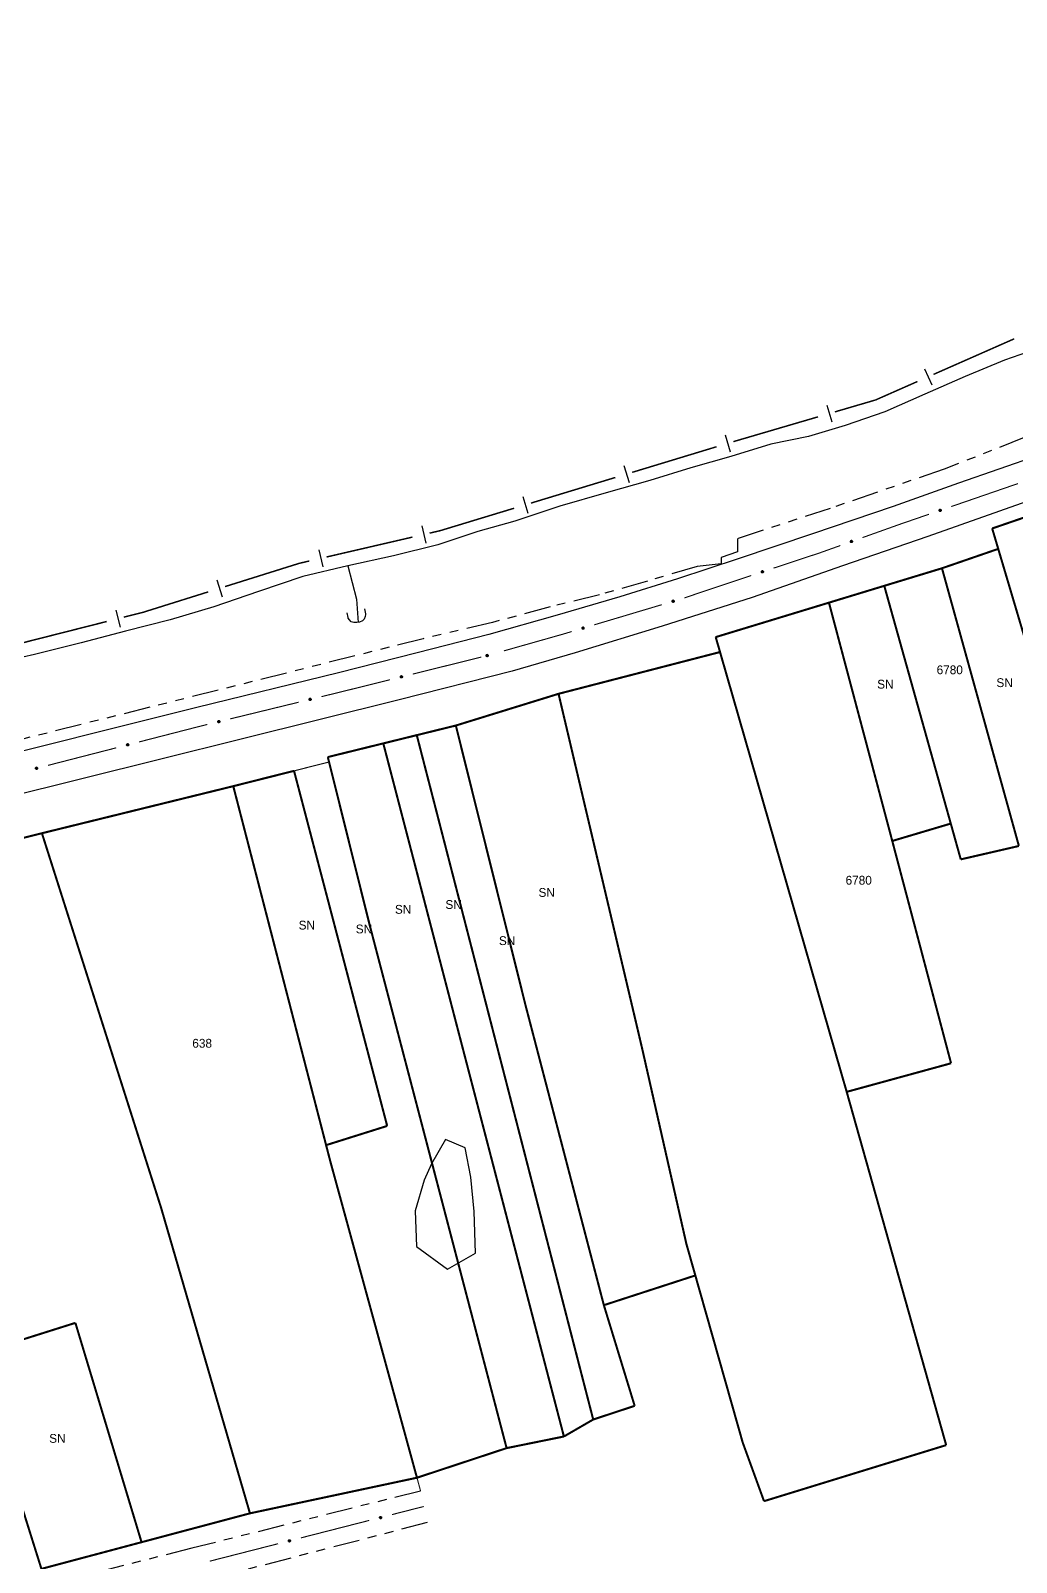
# Model space of a CAD drawing. Extents: x 205807 to 207855, y 4874692 to 4876446.
# Drawn here: x 206445.7 to 206613.5, y 4875947 to 4876207.7 of the extents above; entities that cross this region are included whole.
import ezdxf
from ezdxf.enums import TextEntityAlignment as Align

# ---------------------------------------------------------------- set-up
doc = ezdxf.new("R2010")
doc.units = 0
doc.header["$LTSCALE"] = 1.5
doc.header["$MEASUREMENT"] = 0
doc.linetypes.add('TRACO_25', pattern=[8, 3, -1, 1, -1, 1, -1])
for name, color, linetype in [('CD_MALHA_LOTES', 7, 'CONTINUOUS'), ('HD-CURSO-PERENE', 170, 'CONTINUOUS'), ('HD-LAGOS-PERENE', 170, 'CONTINUOUS'), ('LM-LIM-SETORES-BAIRROS', 250, 'CONTINUOUS'), ('RU-QUADRA', 210, 'CONTINUOUS'), ('SV-EIXO-RUA-N-PAV', 6, 'CONTINUOUS'), ('SV-EIXO-RUA-PAV', 20, 'CONTINUOUS'), ('SV-FX-DOM-EST', 20, 'CONTINUOUS'), ('SV-PONTE-BUEIRO', 251, 'CONTINUOUS'), ('SV-RUA-NAO-PAV', 7, 'CONTINUOUS'), ('SV-RUA-PAVIM', 7, 'CONTINUOUS'), ('Th_NmrPort', 1, 'CONTINUOUS')]:
    doc.layers.add(name, color=color, linetype=linetype)

# ---------------------------------------------------------------- blocks, each defined once
blk = doc.blocks.new('COD119', base_point=(206910.585966, 4876308.450231))
at = {"layer": 'SV-PONTE-BUEIRO'}
blk.add_lwpolyline([(206909.075966, 4876306.450231), (206909.075966, 4876307.283564), (206909.075966, 4876307.408564), (206909.201799, 4876307.741897), (206909.453466, 4876308.116897), (206909.830966, 4876308.325231), (206910.334299, 4876308.450231), (206910.837633, 4876308.450231), (206911.340966, 4876308.325231), (206911.718466, 4876308.116897), (206911.970133, 4876307.741897), (206912.095966, 4876307.408564), (206912.095966, 4876307.283564), (206912.095966, 4876306.450231)], dxfattribs=at)

msp = doc.modelspace()

# ---------------------------------------------------------------- linework, layer by layer
at = {"layer": 'CD_MALHA_LOTES', "linetype": 'Continuous', "const_width": 0.35, "flags": 128}
for points in [[(206609.357392, 4876122.947821), (206628.101578, 4876129.374553)], [(206610.388627, 4876119.474008), (206609.357392, 4876122.947821)], [(206600.815621, 4876116.175799), (206610.388627, 4876119.474008)], [(206639.237746, 4876022.292969), (206610.388627, 4876119.474008)], [(206590.993606, 4876113.188219), (206600.815621, 4876116.175799)], [(206613.903782, 4876068.922091), (206600.815621, 4876116.175799)], [(206581.581357, 4876110.325279), (206590.993606, 4876113.188219)], [(206602.310183, 4876072.73571), (206590.993606, 4876113.188219)], [(206562.31411, 4876104.464726), (206581.581357, 4876110.325279)], [(206592.355037, 4876069.777563), (206581.581357, 4876110.325279)], [(206563.046984, 4876101.920311), (206562.31411, 4876104.464726)], [(206535.56626, 4876094.815166), (206563.046984, 4876101.920311)], [(206584.601061, 4876027.088181), (206566.528004, 4876089.834795), (206563.046984, 4876101.920311)], [(206535.56626, 4876094.815166), (206518.089373, 4876089.417521)], [(206538.314307, 4876083.15816), (206535.56626, 4876094.815166)], [(206518.089373, 4876089.417521), (206511.443716, 4876087.780851)], [(206543.277853, 4875990.793527), (206530.007545, 4876041.591283), (206518.089373, 4876089.417521)], [(206505.745371, 4876086.377481), (206496.307153, 4876084.053068)], [(206511.443716, 4876087.780851), (206505.745371, 4876086.377481)], [(206536.47952, 4875968.450335), (206505.745371, 4876086.377481)], [(206541.466588, 4875971.336887), (206511.443716, 4876087.780851)], [(206496.307153, 4876084.053068), (206496.516995, 4876083.210488)], [(206490.554559, 4876081.706564), (206480.215965, 4876079.098827)], [(206506.406946, 4876021.291196), (206490.554559, 4876081.706564)], [(206496.516995, 4876083.210488), (206503.405777, 4876055.549931), (206526.73108, 4875966.472342)], [(206557.319677, 4876001.223233), (206549.77043, 4876034.562156), (206544.187055, 4876058.246405), (206540.080204, 4876075.667356), (206538.314307, 4876083.15816)], [(206480.215965, 4876079.098827), (206447.654783, 4876071.091783)], [(206496.014278, 4876018.023435), (206480.215965, 4876079.098827)], [(206447.654783, 4876071.091783), (206428.0025, 4876066.167769)], [(206467.923342, 4876007.399545), (206447.654783, 4876071.091783)], [(206602.310183, 4876072.73571), (206592.355037, 4876069.777563)], [(206604.014136, 4876066.644718), (206602.310183, 4876072.73571)], [(206592.355037, 4876069.777563), (206602.360033, 4876031.951416)], [(206613.903782, 4876068.922091), (206604.014136, 4876066.644718)], [(206602.360033, 4876031.951416), (206584.601061, 4876027.088181)], [(206584.601061, 4876027.088181), (206601.530057, 4875966.98074)], [(206496.014278, 4876018.023435), (206506.406946, 4876021.291196)], [(206511.4732, 4875961.435349), (206496.730852, 4876015.253202), (206496.014278, 4876018.023435)], [(206483.054837, 4875955.375853), (206467.923342, 4876007.399545)], [(206558.843204, 4875995.85153), (206557.319677, 4876001.223233)], [(206543.277853, 4875990.793527), (206558.843204, 4875995.85153)], [(206570.535135, 4875957.445464), (206566.900364, 4875967.44332), (206558.843204, 4875995.85153)], [(206548.519679, 4875973.665282), (206543.277853, 4875990.793527)], [(206436.12336, 4875982.344132), (206453.348128, 4875987.783217)], [(206453.348128, 4875987.783217), (206464.608306, 4875950.465405)], [(206541.466588, 4875971.336887), (206548.519679, 4875973.665282)], [(206447.56866, 4875945.929468), (206439.876672, 4875970.411506)], [(206536.47952, 4875968.450335), (206541.466588, 4875971.336887)], [(206511.4732, 4875961.435349), (206526.73108, 4875966.472342)], [(206526.73108, 4875966.472342), (206536.47952, 4875968.450335)], [(206601.530057, 4875966.98074), (206570.535135, 4875957.445464)], [(206483.054837, 4875955.375853), (206511.4732, 4875961.435349)], [(206464.608306, 4875950.465405), (206483.054837, 4875955.375853)], [(206447.56866, 4875945.929468), (206464.608306, 4875950.465405)]]:
    msp.add_lwpolyline(points, dxfattribs=at)
at = {"layer": 'HD-CURSO-PERENE', "linetype": 'Continuous'}
for points in [[(206617.958722, 4876153.865506, 2.231678), (206611.462207, 4876151.590643, 2.231678), (206604.756167, 4876148.795538, 2.231678), (206597.905499, 4876145.792579, 2.231678), (206591.110803, 4876142.773363, 2.231678), (206584.342178, 4876140.491568, 2.231678), (206578.110802, 4876138.592427, 2.231678), (206571.681022, 4876137.287302, 2.231678), (206564.880881, 4876135.181997, 2.231678), (206558.105263, 4876133.260975, 2.231678), (206551.08894, 4876131.116449, 2.231678), (206543.696632, 4876129.02152, 2.231678), (206535.767614, 4876126.736333, 2.231678), (206528.110032, 4876124.217584, 2.231678), (206521.846892, 4876122.406752, 2.231678), (206515.006334, 4876120.157309, 2.231678), (206507.462583, 4876118.279432, 2.231678), (206499.727286, 4876116.586698, 2.231678), (206492.071678, 4876114.773399, 2.231678), (206484.485985, 4876112.206264, 2.231678), (206476.900179, 4876109.599046, 2.231678), (206469.451606, 4876107.41616, 2.231678), (206461.883668, 4876105.474246, 2.231678), (206454.331577, 4876103.476153, 2.231678), (206446.395454, 4876101.511657, 2.231678), (206438.411741, 4876099.699665, 2.231678)], [(206499.727286, 4876116.586698, 2.371651), (206501.175986, 4876110.945278, 2.706029), (206501.476983, 4876106.975878, 3.048184)]]:
    msp.add_polyline3d(points, dxfattribs=at)
at = {"layer": 'HD-LAGOS-PERENE', "linetype": 'Continuous'}
msp.add_polyline3d([(206512.679211, 4876012.063179, 4.152411), (206511.168152, 4876006.858433, 4.152411), (206511.407187, 4876000.76489, 4.152411), (206516.654238, 4875996.944125, 4.152411), (206521.455399, 4875999.650623, 4.152411), (206521.235173, 4876006.746162, 4.152411), (206520.635283, 4876012.576597, 4.152411), (206519.704932, 4876017.56661, 4.152411), (206516.315839, 4876019.007066, 4.152411), (206513.975407, 4876014.839762, 4.152411)], close=True, dxfattribs=at)
at = {"layer": 'LM-LIM-SETORES-BAIRROS', "const_width": 0.25}
for points in [[(206613.110586, 4876155.21972), (206599.386819, 4876149.165117)], [(206596.642066, 4876147.954197), (206590.237641, 4876145.128715)], [(206589.527185, 4876144.815279), (206582.595249, 4876142.783812)], [(206590.237641, 4876145.128715), (206589.527185, 4876144.815279)], [(206579.716329, 4876141.940118), (206565.321729, 4876137.721649)], [(206562.45027, 4876136.852947), (206548.097514, 4876132.494232)], [(206545.226963, 4876131.622489), (206530.874207, 4876127.263774)], [(206528.003656, 4876126.392031), (206515.564601, 4876122.614477)], [(206510.696367, 4876121.47575), (206496.083096, 4876118.091624)], [(206515.407228, 4876122.566686), (206513.619021, 4876122.152575)], [(206515.564601, 4876122.614477), (206515.407228, 4876122.566686)], [(206491.456902, 4876117.020295), (206478.812474, 4876113.055771)], [(206492.186223, 4876117.18919), (206491.456902, 4876117.020295)], [(206493.160442, 4876117.414798), (206492.186223, 4876117.18919)], [(206475.949882, 4876112.158236), (206465.453713, 4876108.867276)], [(206458.676801, 4876107.117301), (206444.13679, 4876103.431101)], [(206464.922462, 4876108.700708), (206461.584804, 4876107.854541)], [(206465.453713, 4876108.867276), (206464.922462, 4876108.700708)]]:
    msp.add_lwpolyline(points, dxfattribs=at)
at = {"layer": 'LM-LIM-SETORES-BAIRROS'}
for points in [[(206597.866441, 4876150.133854), (206599.077362, 4876147.389101)], [(206581.213762, 4876143.942041), (206582.057456, 4876141.06312)], [(206563.928099, 4876138.869385), (206564.799842, 4876135.998833)], [(206546.704792, 4876133.638926), (206547.576535, 4876130.768375)], [(206529.481485, 4876128.408468), (206530.353228, 4876125.537917)], [(206512.30639, 4876123.388294), (206512.983216, 4876120.465639)], [(206494.770465, 4876119.327342), (206495.44729, 4876116.404688)], [(206477.409509, 4876114.187889), (206478.307044, 4876111.325297)], [(206460.246849, 4876109.062795), (206460.98409, 4876106.154793)]]:
    msp.add_lwpolyline(points, dxfattribs=at)
at = {"layer": 'RU-QUADRA', "linetype": 'Continuous', "const_width": 0.18, "flags": 128}
for points in [[(206628.101578, 4876129.374553), (206609.357392, 4876122.947821), (206610.388627, 4876119.474008), (206600.815621, 4876116.175799), (206590.993606, 4876113.188219), (206581.581357, 4876110.325279), (206562.31411, 4876104.464726), (206563.046984, 4876101.920311), (206535.56626, 4876094.815166), (206518.089373, 4876089.417521), (206511.443716, 4876087.780851), (206505.745371, 4876086.377481), (206496.307153, 4876084.053068), (206496.516995, 4876083.210488), (206490.554559, 4876081.706564), (206480.215965, 4876079.098827), (206447.654783, 4876071.091783), (206428.0025, 4876066.167769)], [(206447.56866, 4875945.929468), (206464.608306, 4875950.465405), (206483.054837, 4875955.375853), (206511.4732, 4875961.435349), (206512.093955, 4875959.175449)]]:
    msp.add_lwpolyline(points, dxfattribs=at)
at = {"layer": 'SV-EIXO-RUA-N-PAV', "const_width": 0.18}
for points in [[(206507.222038, 4875955.159346), (206512.066374, 4875956.397251)], [(206512.066374, 4875956.397251), (206512.629754, 4875956.541215)], [(206491.720163, 4875951.198049), (206503.346569, 4875954.169022)], [(206476.218288, 4875947.236752), (206487.844694, 4875950.207725)]]:
    msp.add_lwpolyline(points, dxfattribs=at)
at = {"layer": 'SV-EIXO-RUA-N-PAV'}
for points in [[(206505.117843, 4875954.735265), (206505.142189, 4875954.777683), (206505.171787, 4875954.809161), (206505.20403, 4875954.82831), (206505.236934, 4875954.837802), (206505.271691, 4875954.843721), (206505.308049, 4875954.841958), (206505.347969, 4875954.831062), (206505.390692, 4875954.806939), (206505.420945, 4875954.774499), (206505.44141, 4875954.743893), (206505.453283, 4875954.710152), (206505.458468, 4875954.676291), (206505.455387, 4875954.638585), (206505.443951, 4875954.598237), (206505.418654, 4875954.555865), (206505.389425, 4875954.525204), (206505.357752, 4875954.507501), (206505.323755, 4875954.495779), (206505.288199, 4875954.490161), (206505.252519, 4875954.492098), (206505.211916, 4875954.503686), (206505.170425, 4875954.529208), (206505.139512, 4875954.558011), (206505.121369, 4875954.589428), (206505.110582, 4875954.623157), (206505.104221, 4875954.657945), (206505.104472, 4875954.694568), (206505.117843, 4875954.735265)], [(206489.615968, 4875950.773968), (206489.640314, 4875950.816386), (206489.669912, 4875950.847864), (206489.702155, 4875950.867013), (206489.735059, 4875950.876505), (206489.769816, 4875950.882424), (206489.806174, 4875950.880661), (206489.846094, 4875950.869765), (206489.888817, 4875950.845642), (206489.91907, 4875950.813202), (206489.939535, 4875950.782596), (206489.951408, 4875950.748855), (206489.956593, 4875950.714994), (206489.953513, 4875950.677288), (206489.942076, 4875950.63694), (206489.916779, 4875950.594568), (206489.88755, 4875950.563907), (206489.855877, 4875950.546204), (206489.82188, 4875950.534482), (206489.786324, 4875950.528864), (206489.750644, 4875950.530801), (206489.710041, 4875950.542389), (206489.66855, 4875950.567911), (206489.637637, 4875950.596714), (206489.619494, 4875950.628131), (206489.608707, 4875950.66186), (206489.602346, 4875950.696648), (206489.602597, 4875950.733271), (206489.615968, 4875950.773968)]]:
    msp.add_lwpolyline(points, close=True, dxfattribs=at)
for points in [[(206505.104221, 4875954.657945), (206505.420945, 4875954.774499)], [(206505.104472, 4875954.694568), (206505.390692, 4875954.806939)], [(206505.108965, 4875954.67729), (206505.401268, 4875954.790011)], [(206505.110582, 4875954.623157), (206505.44141, 4875954.743893)], [(206505.1108, 4875954.64255), (206505.425917, 4875954.759692)], [(206505.112417, 4875954.713382), (206505.366382, 4875954.816305)], [(206505.117843, 4875954.735265), (206505.347969, 4875954.831062)], [(206505.118599, 4875954.606517), (206505.44629, 4875954.724055)], [(206505.121369, 4875954.589428), (206505.453283, 4875954.710152)], [(206505.132043, 4875954.757831), (206505.320948, 4875954.834271)], [(206505.133993, 4875954.573833), (206505.453076, 4875954.691988)], [(206505.139512, 4875954.558011), (206505.458468, 4875954.676291)], [(206505.142189, 4875954.777683), (206505.308049, 4875954.841958)], [(206505.157319, 4875954.543177), (206505.452605, 4875954.65525)], [(206505.158984, 4875954.7957), (206505.281537, 4875954.839692)], [(206505.170425, 4875954.529208), (206505.455387, 4875954.638585)], [(206505.171787, 4875954.809161), (206505.271691, 4875954.843721)], [(206505.194512, 4875954.51888), (206505.446846, 4875954.617161)], [(206505.211916, 4875954.503686), (206505.443951, 4875954.598237)], [(206505.236964, 4875954.50156), (206505.423901, 4875954.57468)], [(206505.252519, 4875954.492098), (206505.418654, 4875954.555865)], [(206505.274407, 4875954.49282), (206505.397944, 4875954.538472)], [(206505.288199, 4875954.490161), (206505.389425, 4875954.525204)], [(206489.602346, 4875950.696648), (206489.91907, 4875950.813202)], [(206489.602597, 4875950.733271), (206489.888817, 4875950.845642)], [(206489.60709, 4875950.715994), (206489.899394, 4875950.828714)], [(206489.608707, 4875950.66186), (206489.939535, 4875950.782596)], [(206489.608925, 4875950.681253), (206489.924042, 4875950.798395)], [(206489.610542, 4875950.752085), (206489.864507, 4875950.855008)], [(206489.615968, 4875950.773968), (206489.846094, 4875950.869765)], [(206489.630168, 4875950.796534), (206489.819073, 4875950.872974)], [(206489.640314, 4875950.816386), (206489.806174, 4875950.880661)], [(206489.657109, 4875950.834403), (206489.779662, 4875950.878395)], [(206489.669912, 4875950.847864), (206489.769816, 4875950.882424)], [(206489.616725, 4875950.64522), (206489.944415, 4875950.762758)], [(206489.619494, 4875950.628131), (206489.951408, 4875950.748855)], [(206489.632118, 4875950.612536), (206489.951201, 4875950.730691)], [(206489.637637, 4875950.596714), (206489.956593, 4875950.714994)], [(206489.655444, 4875950.58188), (206489.95073, 4875950.693953)], [(206489.66855, 4875950.567911), (206489.953513, 4875950.677288)], [(206489.692637, 4875950.557583), (206489.944971, 4875950.655864)], [(206489.710041, 4875950.542389), (206489.942076, 4875950.63694)], [(206489.735089, 4875950.540263), (206489.922026, 4875950.613383)], [(206489.750644, 4875950.530801), (206489.916779, 4875950.594568)], [(206489.772532, 4875950.531523), (206489.896069, 4875950.577175)], [(206489.786324, 4875950.528864), (206489.88755, 4875950.563907)]]:
    msp.add_lwpolyline(points, dxfattribs=at)
at = {"layer": 'SV-EIXO-RUA-PAV', "const_width": 0.18}
for points in [[(206613.730725, 4876130.582677), (206605.222763, 4876127.647615)], [(206598.604513, 4876125.367536), (206593.87709, 4876123.739201)], [(206604.360213, 4876127.350055), (206602.386451, 4876126.670203)], [(206605.222763, 4876127.647615), (206604.360213, 4876127.350055)], [(206593.510709, 4876123.613003), (206587.283447, 4876121.388981)], [(206593.87709, 4876123.739201), (206593.510709, 4876123.613003)], [(206580.009103, 4876118.791001), (206572.150952, 4876116.195648)], [(206580.691253, 4876119.034626), (206580.009103, 4876118.791001)], [(206583.516479, 4876120.043635), (206580.691253, 4876119.034626)], [(206568.352749, 4876114.941196), (206567.403198, 4876114.627583)], [(206566.869148, 4876114.451199), (206556.973135, 4876111.132776)], [(206567.403198, 4876114.627583), (206566.869148, 4876114.451199)], [(206553.142415, 4876109.981765), (206546.435513, 4876107.977403)], [(206546.315364, 4876107.941497), (206541.643293, 4876106.550999)], [(206546.435513, 4876107.977403), (206546.315364, 4876107.941497)], [(206536.18916, 4876104.927745), (206526.269358, 4876102.120254)], [(206536.851032, 4876105.124731), (206536.18916, 4876104.927745)], [(206537.809484, 4876105.409985), (206536.851032, 4876105.124731)], [(206522.411942, 4876101.063321), (206510.765297, 4876098.172708)], [(206506.883082, 4876097.20917), (206499.118651, 4876095.282094)], [(206498.396719, 4876095.102916), (206495.233108, 4876094.332087)], [(206499.118651, 4876095.282094), (206498.396719, 4876095.102916)], [(206491.346806, 4876093.385171), (206479.687897, 4876090.544421)], [(206474.648359, 4876089.316514), (206464.17632, 4876086.622462)], [(206474.830019, 4876089.360776), (206474.648359, 4876089.316514)], [(206475.801595, 4876089.597505), (206474.830019, 4876089.360776)], [(206460.302459, 4876085.625867), (206448.680876, 4876082.636082)]]:
    msp.add_lwpolyline(points, dxfattribs=at)
at = {"layer": 'SV-EIXO-RUA-PAV'}
for points in [[(206600.66718, 4876125.961582), (206600.646369, 4876125.917322), (206600.619433, 4876125.883538), (206600.588857, 4876125.861827), (206600.556835, 4876125.849686), (206600.522676, 4876125.840956), (206600.486295, 4876125.839752), (206600.445619, 4876125.84736), (206600.401074, 4876125.867925), (206600.368279, 4876125.897793), (206600.34539, 4876125.92663), (206600.330808, 4876125.959292), (206600.322883, 4876125.992618), (206600.322882, 4876126.03045), (206600.330995, 4876126.071595), (206600.352757, 4876126.115887), (206600.379391, 4876126.148827), (206600.409517, 4876126.16905), (206600.442446, 4876126.183502), (206600.477427, 4876126.191997), (206600.513146, 4876126.192973), (206600.554558, 4876126.18473), (206600.597989, 4876126.162672), (206600.631146, 4876126.136482), (206600.651787, 4876126.106648), (206600.665285, 4876126.073909), (206600.674458, 4876126.039754), (206600.677191, 4876126.003233), (206600.66718, 4876125.961582)], [(206585.572297, 4876120.660966), (206585.551988, 4876120.616473), (206585.525436, 4876120.582387), (206585.495107, 4876120.560331), (206585.463224, 4876120.547829), (206585.429166, 4876120.538713), (206585.392801, 4876120.537098), (206585.352042, 4876120.544246), (206585.307267, 4876120.564305), (206585.274137, 4876120.593801), (206585.250923, 4876120.622378), (206585.235973, 4876120.654873), (206585.227671, 4876120.688107), (206585.227243, 4876120.725936), (206585.23489, 4876120.767171), (206585.256149, 4876120.811706), (206585.28241, 4876120.844944), (206585.312305, 4876120.865507), (206585.345069, 4876120.88033), (206585.379951, 4876120.88922), (206585.415657, 4876120.8906), (206585.457159, 4876120.882826), (206585.500837, 4876120.86126), (206585.534288, 4876120.835447), (206585.555265, 4876120.805848), (206585.569133, 4876120.773264), (206585.578691, 4876120.739215), (206585.581837, 4876120.702727), (206585.572297, 4876120.660966)], [(206570.422805, 4876115.508955), (206570.401433, 4876115.464963), (206570.37407, 4876115.431525), (206570.34322, 4876115.410204), (206570.311046, 4876115.398472), (206570.276778, 4876115.390177), (206570.240385, 4876115.389436), (206570.19981, 4876115.397561), (206570.155529, 4876115.41869), (206570.123117, 4876115.448973), (206570.100597, 4876115.4781), (206570.086431, 4876115.510944), (206570.078931, 4876115.544368), (206570.079411, 4876115.582197), (206570.088047, 4876115.623236), (206570.11037, 4876115.667247), (206570.137422, 4876115.699846), (206570.167803, 4876115.719684), (206570.200913, 4876115.733716), (206570.235998, 4876115.741765), (206570.271727, 4876115.742287), (206570.313031, 4876115.733518), (206570.356179, 4876115.710909), (206570.388999, 4876115.684299), (206570.409259, 4876115.654205), (206570.42234, 4876115.621297), (206570.431078, 4876115.587028), (206570.433345, 4876115.550475), (206570.422805, 4876115.508955)], [(206555.227857, 4876110.490109), (206555.205236, 4876110.446746), (206555.176928, 4876110.414104), (206555.145481, 4876110.393674), (206555.112985, 4876110.382867), (206555.078494, 4876110.375554), (206555.042094, 4876110.375854), (206555.001768, 4876110.385136), (206554.95811, 4876110.407523), (206554.926577, 4876110.43872), (206554.904898, 4876110.468478), (206554.891678, 4876110.501714), (206554.885136, 4876110.535339), (206554.886698, 4876110.573139), (206554.896503, 4876110.613914), (206554.920076, 4876110.657269), (206554.948048, 4876110.689081), (206554.978984, 4876110.708043), (206555.012481, 4876110.721122), (206555.047783, 4876110.728165), (206555.083512, 4876110.727665), (206555.124548, 4876110.717718), (206555.167032, 4876110.693885), (206555.199078, 4876110.666348), (206555.21847, 4876110.635687), (206555.230604, 4876110.602418), (206555.238358, 4876110.567914), (206555.23958, 4876110.531311), (206555.227857, 4876110.490109)], [(206539.8955, 4876105.91597), (206539.872831, 4876105.872633), (206539.844485, 4876105.840023), (206539.813015, 4876105.819628), (206539.780507, 4876105.808858), (206539.746008, 4876105.801585), (206539.709609, 4876105.801926), (206539.669293, 4876105.811253), (206539.62566, 4876105.833689), (206539.594162, 4876105.864922), (206539.572517, 4876105.894705), (206539.559335, 4876105.927956), (206539.552831, 4876105.961588), (206539.554435, 4876105.999386), (206539.564287, 4876106.04015), (206539.587908, 4876106.083478), (206539.615917, 4876106.115258), (206539.646874, 4876106.134185), (206539.680386, 4876106.147226), (206539.715696, 4876106.15423), (206539.751424, 4876106.153689), (206539.792449, 4876106.143696), (206539.834905, 4876106.119815), (206539.866921, 4876106.092242), (206539.886278, 4876106.061558), (206539.898374, 4876106.028276), (206539.90609, 4876105.993763), (206539.90727, 4876105.957159), (206539.8955, 4876105.91597)], [(206523.576821, 4876101.239015), (206523.552182, 4876101.196766), (206523.522367, 4876101.165493), (206523.489993, 4876101.146568), (206523.457024, 4876101.137303), (206523.422227, 4876101.131624), (206523.385882, 4876101.133638), (206523.346038, 4876101.144809), (206523.303483, 4876101.169227), (206523.273454, 4876101.201875), (206523.253201, 4876101.232622), (206523.241561, 4876101.266444), (206523.236611, 4876101.30034), (206523.239951, 4876101.338024), (206523.251667, 4876101.378292), (206523.277256, 4876101.420488), (206523.306695, 4876101.450947), (206523.33849, 4876101.468431), (206523.372567, 4876101.479917), (206523.408161, 4876101.485289), (206523.443827, 4876101.483107), (206523.484349, 4876101.471238), (206523.525662, 4876101.44543), (206523.556376, 4876101.416414), (206523.574301, 4876101.384873), (206523.584855, 4876101.35107), (206523.590975, 4876101.316239), (206523.590472, 4876101.279619), (206523.576821, 4876101.239015)], [(206508.990155, 4876097.61871), (206508.965517, 4876097.576461), (206508.935702, 4876097.545188), (206508.903328, 4876097.526263), (206508.870359, 4876097.516998), (206508.835562, 4876097.511319), (206508.799217, 4876097.513333), (206508.759373, 4876097.524504), (206508.716818, 4876097.548922), (206508.686789, 4876097.58157), (206508.666536, 4876097.612317), (206508.654896, 4876097.646139), (206508.649945, 4876097.680035), (206508.653286, 4876097.717719), (206508.665001, 4876097.757987), (206508.69059, 4876097.800183), (206508.72003, 4876097.830642), (206508.751825, 4876097.848125), (206508.785901, 4876097.859612), (206508.821495, 4876097.864984), (206508.857162, 4876097.862802), (206508.897684, 4876097.850933), (206508.938997, 4876097.825125), (206508.969711, 4876097.796109), (206508.987636, 4876097.764568), (206508.99819, 4876097.730765), (206509.00431, 4876097.695934), (206509.003807, 4876097.659314), (206508.990155, 4876097.61871)], [(206493.455613, 4876093.785691), (206493.430794, 4876093.743548), (206493.400845, 4876093.712403), (206493.36839, 4876093.693616), (206493.335382, 4876093.684492), (206493.300561, 4876093.678962), (206493.264225, 4876093.681132), (206493.224429, 4876093.692473), (206493.181979, 4876093.717073), (206493.15209, 4876093.749849), (206493.131969, 4876093.780683), (206493.120474, 4876093.814554), (206493.115668, 4876093.848471), (206493.11917, 4876093.88614), (206493.131058, 4876093.926358), (206493.156827, 4876093.968444), (206493.186397, 4876093.998776), (206493.218266, 4876094.016124), (206493.252391, 4876094.027465), (206493.288008, 4876094.032685), (206493.323664, 4876094.030349), (206493.364135, 4876094.018307), (206493.405338, 4876093.992323), (206493.435927, 4876093.963176), (206493.453718, 4876093.931558), (206493.464126, 4876093.89771), (206493.470098, 4876093.862853), (206493.469437, 4876093.826236), (206493.455613, 4876093.785691)], [(206477.910402, 4876089.998025), (206477.885583, 4876089.955882), (206477.855634, 4876089.924737), (206477.823179, 4876089.90595), (206477.790171, 4876089.896826), (206477.75535, 4876089.891296), (206477.719014, 4876089.893466), (206477.679218, 4876089.904807), (206477.636768, 4876089.929407), (206477.606879, 4876089.962184), (206477.586758, 4876089.993017), (206477.575263, 4876090.026888), (206477.570457, 4876090.060805), (206477.573959, 4876090.098474), (206477.585847, 4876090.138692), (206477.611616, 4876090.180778), (206477.641186, 4876090.211111), (206477.673055, 4876090.228458), (206477.70718, 4876090.239799), (206477.742797, 4876090.245019), (206477.778453, 4876090.242683), (206477.818924, 4876090.230642), (206477.860127, 4876090.204657), (206477.890716, 4876090.17551), (206477.908507, 4876090.143893), (206477.918915, 4876090.110044), (206477.924887, 4876090.075187), (206477.924226, 4876090.03857), (206477.910402, 4876089.998025)], [(206462.405965, 4876086.053353), (206462.381688, 4876086.010896), (206462.352141, 4876085.97937), (206462.319929, 4876085.960169), (206462.28704, 4876085.950624), (206462.252293, 4876085.944648), (206462.215932, 4876085.946353), (206462.175994, 4876085.957184), (206462.133232, 4876085.981238), (206462.102926, 4876086.013629), (206462.082412, 4876086.044202), (206462.070484, 4876086.077924), (206462.065245, 4876086.111776), (206462.068264, 4876086.149487), (206462.079636, 4876086.189853), (206462.104864, 4876086.232266), (206462.134043, 4876086.262975), (206462.165688, 4876086.280729), (206462.199665, 4876086.292506), (206462.235212, 4876086.298181), (206462.270895, 4876086.296302), (206462.311517, 4876086.28478), (206462.353049, 4876086.259325), (206462.384009, 4876086.230572), (206462.402203, 4876086.199185), (206462.413044, 4876086.165473), (206462.419461, 4876086.130695), (206462.41927, 4876086.094072), (206462.405965, 4876086.053353)], [(206446.910521, 4876082.066974), (206446.886244, 4876082.024516), (206446.856697, 4876081.99299), (206446.824485, 4876081.973789), (206446.791596, 4876081.964244), (206446.756849, 4876081.958268), (206446.720488, 4876081.959973), (206446.68055, 4876081.970804), (206446.637788, 4876081.994858), (206446.607483, 4876082.027249), (206446.586968, 4876082.057822), (206446.575041, 4876082.091544), (206446.569801, 4876082.125396), (206446.572821, 4876082.163107), (206446.584192, 4876082.203473), (206446.60942, 4876082.245887), (206446.6386, 4876082.276595), (206446.670244, 4876082.294349), (206446.704221, 4876082.306126), (206446.739768, 4876082.311801), (206446.775452, 4876082.309922), (206446.816073, 4876082.2984), (206446.857605, 4876082.272945), (206446.888565, 4876082.244192), (206446.906759, 4876082.212805), (206446.9176, 4876082.179093), (206446.924018, 4876082.144315), (206446.923826, 4876082.107692), (206446.910521, 4876082.066974)]]:
    msp.add_lwpolyline(points, close=True, dxfattribs=at)
for points in [[(206600.597989, 4876126.162672), (206600.322882, 4876126.03045)], [(206600.631146, 4876126.136482), (206600.322883, 4876125.992618)], [(206600.61219, 4876126.149817), (206600.327012, 4876126.014066)], [(206600.637935, 4876126.121162), (206600.329535, 4876125.977412)], [(206600.573141, 4876126.171004), (206600.32965, 4876126.052498)], [(206600.651787, 4876126.106648), (206600.330808, 4876125.959292)], [(206600.554558, 4876126.18473), (206600.330995, 4876126.071595)], [(206600.655939, 4876126.08984), (206600.33891, 4876125.946004)], [(206600.665285, 4876126.073909), (206600.34539, 4876125.92663)], [(206600.52942, 4876126.184808), (206600.349059, 4876126.096707)], [(206600.513146, 4876126.192973), (206600.352757, 4876126.115887)], [(206600.666648, 4876126.054562), (206600.362118, 4876125.912146)], [(206600.674458, 4876126.039754), (206600.368279, 4876125.897793)], [(206600.49139, 4876126.190471), (206600.371981, 4876126.134909)], [(206600.477427, 4876126.191997), (206600.379391, 4876126.148827)], [(206600.671306, 4876126.020087), (206600.389154, 4876125.883935)], [(206600.677191, 4876126.003233), (206600.401074, 4876125.867925)], [(206600.670805, 4876125.983834), (206600.426066, 4876125.860569)], [(206600.66718, 4876125.961582), (206600.445619, 4876125.84736)], [(206600.654864, 4876125.937934), (206600.472812, 4876125.846363)], [(206600.646369, 4876125.917322), (206600.486295, 4876125.839752)], [(206600.631097, 4876125.897997), (206600.512534, 4876125.84417)], [(206600.619433, 4876125.883538), (206600.522676, 4876125.840956)], [(206585.500837, 4876120.86126), (206585.227243, 4876120.725936)], [(206585.534288, 4876120.835447), (206585.227671, 4876120.688107)], [(206585.515182, 4876120.848567), (206585.231558, 4876120.7096)], [(206585.475897, 4876120.869311), (206585.233761, 4876120.748059)], [(206585.54125, 4876120.820204), (206585.234495, 4876120.672977)], [(206585.457159, 4876120.882826), (206585.23489, 4876120.767171)], [(206585.555265, 4876120.805848), (206585.235973, 4876120.654873)], [(206585.559607, 4876120.789088), (206585.244225, 4876120.641677)], [(206585.569133, 4876120.773264), (206585.250923, 4876120.622378)], [(206585.432022, 4876120.88262), (206585.252669, 4876120.792485)], [(206585.415657, 4876120.8906), (206585.256149, 4876120.811706)], [(206585.570714, 4876120.753934), (206585.267814, 4876120.608083)], [(206585.578691, 4876120.739215), (206585.274137, 4876120.593801)], [(206585.393931, 4876120.887852), (206585.275157, 4876120.830944)], [(206585.379951, 4876120.88922), (206585.28241, 4876120.844944)], [(206585.575762, 4876120.719513), (206585.295167, 4876120.58018)], [(206585.581837, 4876120.702727), (206585.307267, 4876120.564305)], [(206585.57567, 4876120.683257), (206585.332341, 4876120.557233)], [(206585.572297, 4876120.660966), (206585.352042, 4876120.544246)], [(206585.56025, 4876120.63718), (206585.379244, 4876120.543556)], [(206585.551988, 4876120.616473), (206585.392801, 4876120.537098)], [(206585.536936, 4876120.596977), (206585.418989, 4876120.541812)], [(206585.525436, 4876120.582387), (206585.429166, 4876120.538713)], [(206570.388999, 4876115.684299), (206570.078931, 4876115.544368)], [(206570.356179, 4876115.710909), (206570.079411, 4876115.582197)], [(206570.370214, 4876115.697874), (206570.083333, 4876115.565762)], [(206570.395593, 4876115.668894), (206570.08539, 4876115.529079)], [(206570.409259, 4876115.654205), (206570.086431, 4876115.510944)], [(206570.331439, 4876115.719556), (206570.086459, 4876115.604157)], [(206570.313031, 4876115.733518), (206570.088047, 4876115.623236)], [(206570.413197, 4876115.637346), (206570.094364, 4876115.497555)], [(206570.42234, 4876115.621297), (206570.100597, 4876115.4781)], [(206570.287896, 4876115.733916), (206570.10643, 4876115.648115)], [(206570.271727, 4876115.742287), (206570.11037, 4876115.667247)], [(206570.423456, 4876115.601934), (206570.11714, 4876115.463403)], [(206570.431078, 4876115.587028), (206570.123117, 4876115.448973)], [(206570.249941, 4876115.740061), (206570.129835, 4876115.686023)], [(206570.235998, 4876115.741765), (206570.137422, 4876115.699846)], [(206570.427676, 4876115.567403), (206570.143814, 4876115.434851)], [(206570.433345, 4876115.550475), (206570.155529, 4876115.41869)], [(206570.426713, 4876115.531159), (206570.180426, 4876115.411017)], [(206570.422805, 4876115.508955), (206570.19981, 4876115.397561)], [(206570.41019, 4876115.485466), (206570.226987, 4876115.396218)], [(206570.401433, 4876115.464963), (206570.240385, 4876115.389436)], [(206570.385917, 4876115.445834), (206570.266678, 4876115.39352)], [(206570.37407, 4876115.431525), (206570.276778, 4876115.390177)], [(206555.199078, 4876110.666348), (206554.885136, 4876110.535339)], [(206555.167032, 4876110.693885), (206554.886698, 4876110.573139)], [(206555.180689, 4876110.680455), (206554.890148, 4876110.556599)], [(206555.205228, 4876110.650761), (206554.891155, 4876110.519871)], [(206555.21847, 4876110.635687), (206554.891678, 4876110.501714)], [(206555.142549, 4876110.703236), (206554.894371, 4876110.594888)], [(206555.124548, 4876110.717718), (206554.896503, 4876110.613914)], [(206555.221924, 4876110.618722), (206554.899224, 4876110.488103)], [(206555.230604, 4876110.602418), (206554.904898, 4876110.468478)], [(206555.099435, 4876110.718835), (206554.915589, 4876110.638258)], [(206555.083512, 4876110.727665), (206554.920076, 4876110.657269)], [(206555.231166, 4876110.583032), (206554.921014, 4876110.453315)], [(206555.238358, 4876110.567914), (206554.926577, 4876110.43872)], [(206555.061671, 4876110.726063), (206554.940069, 4876110.675481)], [(206555.234397, 4876110.548394), (206554.946862, 4876110.424011)], [(206555.047783, 4876110.728165), (206554.948048, 4876110.689081)], [(206555.23958, 4876110.531311), (206554.95811, 4876110.407523)], [(206555.232398, 4876110.512192), (206554.982777, 4876110.399141)], [(206555.227857, 4876110.490109), (206555.001768, 4876110.385136)], [(206555.214576, 4876110.46699), (206555.028896, 4876110.383016)], [(206555.205236, 4876110.446746), (206555.042094, 4876110.375854)], [(206555.189179, 4876110.428069), (206555.068494, 4876110.379184)], [(206555.176928, 4876110.414104), (206555.078494, 4876110.375554)], [(206539.866921, 4876106.092242), (206539.552831, 4876105.961588)], [(206539.834905, 4876106.119815), (206539.554435, 4876105.999386)], [(206539.848547, 4876106.106369), (206539.557867, 4876105.982842)], [(206539.873054, 4876106.076647), (206539.558832, 4876105.946113)], [(206539.886278, 4876106.061558), (206539.559335, 4876105.927956)], [(206539.810433, 4876106.129194), (206539.562133, 4876106.021127)], [(206539.792449, 4876106.143696), (206539.564287, 4876106.04015)], [(206539.889713, 4876106.04459), (206539.566866, 4876105.914336)], [(206539.898374, 4876106.028276), (206539.572517, 4876105.894705)], [(206539.767337, 4876106.144841), (206539.583401, 4876106.064472)], [(206539.751424, 4876106.153689), (206539.587908, 4876106.083478)], [(206539.898914, 4876106.008889), (206539.588616, 4876105.879523)], [(206539.90609, 4876105.993763), (206539.594162, 4876105.864922)], [(206539.729582, 4876106.152112), (206539.607922, 4876106.101667)], [(206539.902106, 4876105.974247), (206539.61443, 4876105.85019)], [(206539.715696, 4876106.15423), (206539.615917, 4876106.115258)], [(206539.90727, 4876105.957159), (206539.62566, 4876105.833689)], [(206539.900066, 4876105.938048), (206539.650318, 4876105.825279)], [(206539.8955, 4876105.91597), (206539.669293, 4876105.811253)], [(206539.882193, 4876105.892866), (206539.696419, 4876105.809103)], [(206539.872831, 4876105.872633), (206539.709609, 4876105.801926)], [(206539.856752, 4876105.853974), (206539.736012, 4876105.805226)], [(206539.844485, 4876105.840023), (206539.746008, 4876105.801585)], [(206523.556376, 4876101.416414), (206523.236611, 4876101.30034)], [(206523.525662, 4876101.44543), (206523.239951, 4876101.338024)], [(206523.574301, 4876101.384873), (206523.241561, 4876101.266444)], [(206523.561785, 4876101.400554), (206523.241894, 4876101.284606)], [(206523.538671, 4876101.431372), (206523.242619, 4876101.321339)], [(206523.576953, 4876101.367765), (206523.248458, 4876101.252493)], [(206523.501647, 4876101.455924), (206523.24864, 4876101.359388)], [(206523.484349, 4876101.471238), (206523.251667, 4876101.378292)], [(206523.584855, 4876101.35107), (206523.253201, 4876101.232622)], [(206523.584503, 4876101.331679), (206523.268585, 4876101.216716)], [(206523.459316, 4876101.473537), (206523.271879, 4876101.401709)], [(206523.590975, 4876101.316239), (206523.273454, 4876101.201875)], [(206523.443827, 4876101.483107), (206523.277256, 4876101.420488)], [(206523.586099, 4876101.296927), (206523.293023, 4876101.186228)], [(206523.421935, 4876101.482536), (206523.298085, 4876101.437738)], [(206523.590472, 4876101.279619), (206523.303483, 4876101.169227)], [(206523.408161, 4876101.485289), (206523.306695, 4876101.450947)], [(206523.582397, 4876101.26086), (206523.327728, 4876101.159693)], [(206523.576821, 4876101.239015), (206523.346038, 4876101.144809)], [(206523.562465, 4876101.216547), (206523.373036, 4876101.141414)], [(206523.552182, 4876101.196766), (206523.385882, 4876101.133638)], [(206523.535263, 4876101.178866), (206523.412409, 4876101.135721)], [(206523.522367, 4876101.165493), (206523.422227, 4876101.131624)], [(206508.969711, 4876097.796109), (206508.649945, 4876097.680035)], [(206508.938997, 4876097.825125), (206508.653286, 4876097.717719)], [(206508.987636, 4876097.764568), (206508.654896, 4876097.646139)], [(206508.97512, 4876097.780249), (206508.655229, 4876097.664301)], [(206508.952006, 4876097.811066), (206508.655953, 4876097.701034)], [(206508.990288, 4876097.74746), (206508.661793, 4876097.632188)], [(206508.914982, 4876097.835619), (206508.661975, 4876097.739083)], [(206508.897684, 4876097.850933), (206508.665001, 4876097.757987)], [(206508.99819, 4876097.730765), (206508.666536, 4876097.612317)], [(206508.997838, 4876097.711374), (206508.68192, 4876097.596411)], [(206508.872651, 4876097.853232), (206508.685213, 4876097.781404)], [(206509.00431, 4876097.695934), (206508.686789, 4876097.58157)], [(206508.857162, 4876097.862802), (206508.69059, 4876097.800183)], [(206508.999434, 4876097.676622), (206508.706358, 4876097.565923)], [(206508.835269, 4876097.862231), (206508.711419, 4876097.817433)], [(206509.003807, 4876097.659314), (206508.716818, 4876097.548922)], [(206508.821495, 4876097.864984), (206508.72003, 4876097.830642)], [(206508.995732, 4876097.640555), (206508.741062, 4876097.539388)], [(206508.990155, 4876097.61871), (206508.759373, 4876097.524504)], [(206508.9758, 4876097.596242), (206508.786371, 4876097.521109)], [(206508.965517, 4876097.576461), (206508.799217, 4876097.513333)], [(206508.948598, 4876097.558561), (206508.825744, 4876097.515416)], [(206508.935702, 4876097.545188), (206508.835562, 4876097.511319)], [(206493.435927, 4876093.963176), (206493.115668, 4876093.848471)], [(206493.405338, 4876093.992323), (206493.11917, 4876093.88614)], [(206493.453718, 4876093.931558), (206493.120474, 4876093.814554)], [(206493.441269, 4876093.947293), (206493.120885, 4876093.832714)], [(206493.418287, 4876093.978209), (206493.121766, 4876093.869444)], [(206493.456296, 4876093.914439), (206493.127311, 4876093.800573)], [(206493.381368, 4876094.00292), (206493.127951, 4876093.907467)], [(206493.364135, 4876094.018307), (206493.131058, 4876093.926358)], [(206493.464126, 4876093.89771), (206493.131969, 4876093.780683)], [(206493.463692, 4876093.878321), (206493.147285, 4876093.764711)], [(206493.339113, 4876094.020713), (206493.15137, 4876093.949688)], [(206493.470098, 4876093.862853), (206493.15209, 4876093.749849)], [(206493.323664, 4876094.030349), (206493.156827, 4876093.968444)], [(206493.465139, 4876093.843562), (206493.171592, 4876093.734118)], [(206493.30177, 4876094.029872), (206493.17773, 4876093.985604)], [(206493.469437, 4876093.826236), (206493.181979, 4876093.717073)], [(206493.288008, 4876094.032685), (206493.186397, 4876093.998776)], [(206493.461283, 4876093.807512), (206493.206183, 4876093.707435)], [(206493.455613, 4876093.785691), (206493.224429, 4876093.692473)], [(206493.441161, 4876093.763284), (206493.251412, 4876093.688962)], [(206493.430794, 4876093.743548), (206493.264225, 4876093.681132)], [(206493.413798, 4876093.72572), (206493.290761, 4876093.683101)], [(206493.400845, 4876093.712403), (206493.300561, 4876093.678962)], [(206477.890716, 4876090.17551), (206477.570457, 4876090.060805)], [(206477.860127, 4876090.204657), (206477.573959, 4876090.098474)], [(206477.908507, 4876090.143893), (206477.575263, 4876090.026888)], [(206477.896058, 4876090.159627), (206477.575673, 4876090.045048)], [(206477.873076, 4876090.190543), (206477.576555, 4876090.081778)], [(206477.911085, 4876090.126773), (206477.5821, 4876090.012907)], [(206477.836157, 4876090.215254), (206477.58274, 4876090.119801)], [(206477.818924, 4876090.230642), (206477.585847, 4876090.138692)], [(206477.918915, 4876090.110044), (206477.586758, 4876089.993017)], [(206477.918481, 4876090.090655), (206477.602074, 4876089.977045)], [(206477.793902, 4876090.233047), (206477.606159, 4876090.162023)], [(206477.924887, 4876090.075187), (206477.606879, 4876089.962184)], [(206477.778453, 4876090.242683), (206477.611616, 4876090.180778)], [(206477.919928, 4876090.055896), (206477.626381, 4876089.946452)], [(206477.756559, 4876090.242206), (206477.632519, 4876090.197939)], [(206477.924226, 4876090.03857), (206477.636768, 4876089.929407)], [(206477.742797, 4876090.245019), (206477.641186, 4876090.211111)], [(206477.916072, 4876090.019846), (206477.660971, 4876089.919769)], [(206477.910402, 4876089.998025), (206477.679218, 4876089.904807)], [(206477.89595, 4876089.975619), (206477.706201, 4876089.901297)], [(206477.885583, 4876089.955882), (206477.719014, 4876089.893466)], [(206477.868587, 4876089.938054), (206477.745549, 4876089.895435)], [(206477.855634, 4876089.924737), (206477.75535, 4876089.891296)], [(206462.270895, 4876086.296302), (206462.104864, 4876086.232266)], [(206462.249009, 4876086.295545), (206462.125545, 4876086.249693)], [(206462.235212, 4876086.298181), (206462.134043, 4876086.262975)], [(206462.384009, 4876086.230572), (206462.065245, 4876086.111776)], [(206462.353049, 4876086.259325), (206462.068264, 4876086.149487)], [(206462.402203, 4876086.199185), (206462.070484, 4876086.077924)], [(206462.389553, 4876086.214758), (206462.070662, 4876086.096087)], [(206462.366178, 4876086.245377), (206462.071074, 4876086.132826)], [(206462.328946, 4876086.269614), (206462.076771, 4876086.170924)], [(206462.405, 4876086.182099), (206462.0775, 4876086.064031)], [(206462.311517, 4876086.28478), (206462.079636, 4876086.189853)], [(206462.413044, 4876086.165473), (206462.082412, 4876086.044202)], [(206462.412858, 4876086.146079), (206462.097931, 4876086.028428)], [(206462.286466, 4876086.286865), (206462.099647, 4876086.213442)], [(206462.419461, 4876086.130695), (206462.102926, 4876086.013629)], [(206462.414749, 4876086.111342), (206462.122628, 4876085.998149)], [(206462.41927, 4876086.094072), (206462.133232, 4876085.981238)], [(206462.411355, 4876086.075245), (206462.157557, 4876085.971911)], [(206462.405965, 4876086.053353), (206462.175994, 4876085.957184)], [(206462.391801, 4876086.030764), (206462.20302, 4876085.954019)], [(206462.381688, 4876086.010896), (206462.215932, 4876085.946353)], [(206462.364922, 4876085.992852), (206462.24244, 4876085.948661)], [(206462.352141, 4876085.97937), (206462.252293, 4876085.944648)], [(206446.888565, 4876082.244192), (206446.569801, 4876082.125396)], [(206446.857605, 4876082.272945), (206446.572821, 4876082.163107)], [(206446.906759, 4876082.212805), (206446.575041, 4876082.091544)], [(206446.89411, 4876082.228378), (206446.575219, 4876082.109707)], [(206446.870734, 4876082.258998), (206446.57563, 4876082.146446)], [(206446.833502, 4876082.283234), (206446.581327, 4876082.184544)], [(206446.909556, 4876082.19572), (206446.582056, 4876082.077652)], [(206446.816073, 4876082.2984), (206446.584192, 4876082.203473)], [(206446.9176, 4876082.179093), (206446.586968, 4876082.057822)], [(206446.917414, 4876082.159699), (206446.602487, 4876082.042048)], [(206446.791022, 4876082.300485), (206446.604204, 4876082.227062)], [(206446.924018, 4876082.144315), (206446.607483, 4876082.027249)], [(206446.775452, 4876082.309922), (206446.60942, 4876082.245887)], [(206446.919306, 4876082.124962), (206446.627185, 4876082.011769)], [(206446.753565, 4876082.309165), (206446.630102, 4876082.263313)], [(206446.923826, 4876082.107692), (206446.637788, 4876081.994858)], [(206446.739768, 4876082.311801), (206446.6386, 4876082.276595)], [(206446.915911, 4876082.088865), (206446.662114, 4876081.985531)], [(206446.910521, 4876082.066974), (206446.68055, 4876081.970804)], [(206446.896358, 4876082.044384), (206446.707576, 4876081.967639)], [(206446.886244, 4876082.024516), (206446.720488, 4876081.959973)], [(206446.869478, 4876082.006472), (206446.746996, 4876081.962281)], [(206446.856697, 4876081.99299), (206446.756849, 4876081.958268)]]:
    msp.add_lwpolyline(points, dxfattribs=at)
at = {"layer": 'SV-FX-DOM-EST', "linetype": 'TRACO_25'}
msp.add_polyline3d([(206614.818417, 4876138.398031, 4.020215), (206601.190897, 4876133.033144, 4.105754), (206581.797809, 4876126.360484, 4.191293), (206566.010226, 4876121.22867, 4.331265), (206565.995898, 4876118.968055, 4.331265), (206563.25633, 4876118.016985, 4.331265), (206563.213267, 4876116.926904, 4.331265), (206559.130726, 4876116.502264, 4.331265), (206550.680846, 4876113.970639, 4.331265), (206542.543716, 4876111.670248, 4.331265), (206534.135173, 4876109.611436, 4.354594), (206524.340526, 4876106.964922, 4.354594), (206512.552859, 4876104.19007, 4.447909), (206431.797495, 4876083.949422, 4.502342), (206427.573892, 4876084.591548, 4.502342), (206343.086328, 4876063.291555, 4.642315), (206338.74542, 4876059.189474, 4.650091)], dxfattribs=at)
at = {"layer": 'SV-RUA-NAO-PAV', "linetype": 'TRACO_25'}
for points in [[(206512.093955, 4875959.175449, 3.227038), (206473.154918, 4875949.426933, 3.164828), (206441.858432, 4875941.519064, 3.452549), (206413.740646, 4875934.199769, 3.452549), (206369.27615, 4875922.127665, 3.732494), (206357.601017, 4875933.830284, 3.958005), (206354.109954, 4875936.008671, 3.973558), (206350.898061, 4875937.857266, 3.98911), (206348.471002, 4875939.911163, 4.027991), (206333.124016, 4875952.101394, 4.136859), (206316.019387, 4875968.202697, 4.315712), (206313.937739, 4875970.720179, 4.323489), (206311.844191, 4875974.70474, 4.385699), (206290.581395, 4876032.027484, 4.595657), (206288.573892, 4876039.587689, 4.549)], [(206526.772867, 4875812.210113, 4.214622), (206522.185622, 4875808.733172, 4.214622), (206479.059803, 4875863.241339, 4.027991), (206514.097755, 4875889.820914, 4.027991), (206474.077105, 4875943.672331, 3.716942), (206513.536867, 4875953.922433, 3.227038)]]:
    msp.add_polyline3d(points, dxfattribs=at)
at = {"layer": 'SV-RUA-PAVIM', "linetype": 'Continuous'}
for points in [[(206780.998006, 4876207.651891, 4.460478), (206774.994869, 4876204.458567, 4.036037), (206763.675017, 4876198.136947, 3.811333), (206721.90002, 4876174.911602, 4.144635), (206705.230713, 4876166.408327, 4.144635), (206695.141268, 4876161.366035, 4.144635), (206678.61778, 4876153.495487, 4.167964), (206665.140469, 4876147.472643, 4.222397), (206648.146108, 4876140.060916, 4.339041), (206633.564847, 4876134.186769, 4.339041), (206616.213467, 4876127.882752, 4.409028), (206598.413965, 4876121.588537, 4.525671), (206583.883098, 4876116.563945, 4.525671), (206568.495081, 4876111.230124, 4.541224), (206553.180299, 4876106.328906, 4.541224), (206538.418703, 4876101.786228, 4.541224), (206527.662381, 4876098.654536, 4.541224), (206508.442461, 4876093.808964, 4.572329), (206440.981061, 4876076.986508, 4.650091), (206367.081922, 4876058.874992, 4.758959), (206324.798946, 4876048.517756, 4.86005), (206288.573892, 4876039.587689, 4.86005)], [(206617.37894, 4876135.421696, 4.42458), (206603.609011, 4876130.642586, 4.463461), (206592.498333, 4876126.71065, 4.479014), (206578.776666, 4876122.019529, 4.479014), (206566.160699, 4876117.804996, 4.479014), (206555.795627, 4876114.359099, 4.479014), (206545.975806, 4876111.295824, 4.479014), (206535.355684, 4876108.219705, 4.479014), (206523.726499, 4876104.883062, 4.479014), (206511.50573, 4876101.765223, 4.479014), (206498.147857, 4876098.38737, 4.525671), (206473.995376, 4876092.495253, 4.712301), (206432.921033, 4876082.221383, 4.758959), (206391.951442, 4876072.203625, 4.758959), (206347.001886, 4876061.239742, 4.758959), (206338.74542, 4876059.189474, 4.758959), (206305.88771, 4876051.030163, 4.758959), (206272.053604, 4876042.84381, 4.758959), (206236.432528, 4876033.806807, 4.805616)]]:
    msp.add_polyline3d(points, dxfattribs=at)

# ---------------------------------------------------------------- block references
at = {"layer": 'SV-PONTE-BUEIRO', "rotation": 192}
msp.add_blockref('COD119', (206501.476983, 4876106.975878, 5.384261), dxfattribs=at)

# ---------------------------------------------------------------- texts
at = {"layer": 'Th_NmrPort', "color": 1}
for s, p in [('6780', (206599.906186, 4876098.895471)), ('SN', (206589.790722, 4876096.451815)), ('SN', (206610.080451, 4876096.711939)), ('6780', (206584.413629, 4876063.094883)), ('SN', (206532.156933, 4876061.021891)), ('SN', (206507.723116, 4876058.143409)), ('SN', (206516.3174, 4876058.963969)), ('SN', (206491.342612, 4876055.455999)), ('SN', (206501.062039, 4876054.802912)), ('SN', (206525.419706, 4876052.816294)), ('638', (206473.246834, 4876035.353456)), ('SN', (206448.890713, 4875968.129846))]:
    msp.add_text(s, height=1.5, dxfattribs=at).set_placement(p, align=Align.MIDDLE_LEFT)

doc.saveas('drawing.dxf')
